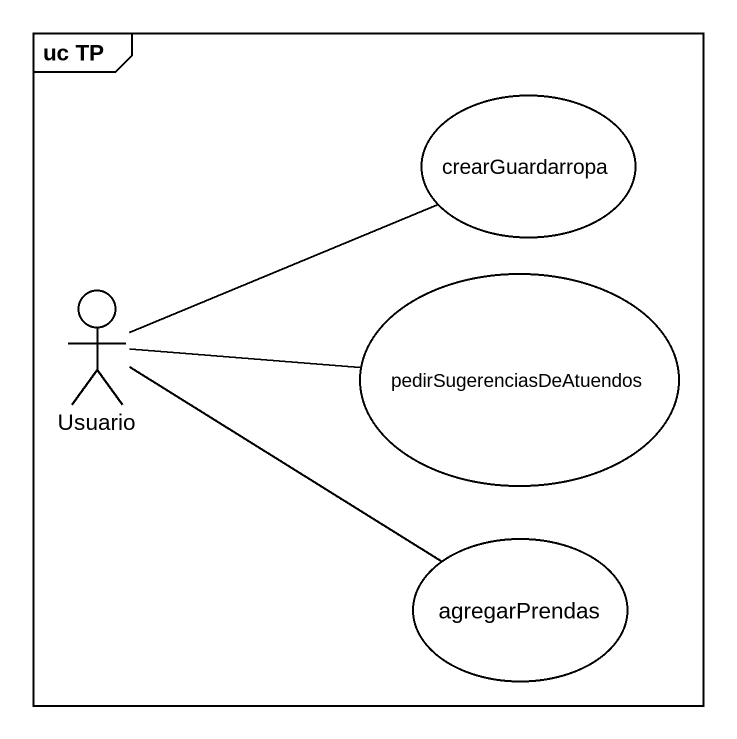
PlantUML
@startuml
mainframe uc TP
usecase crearGuardarropa
actor Usuario
usecase pedirSugerenciasDeAtuendos
usecase agregarPrendas
Usuario -right- crearGuardarropa
Usuario -right- pedirSugerenciasDeAtuendos
Usuario -right- agregarPrendas
@enduml
